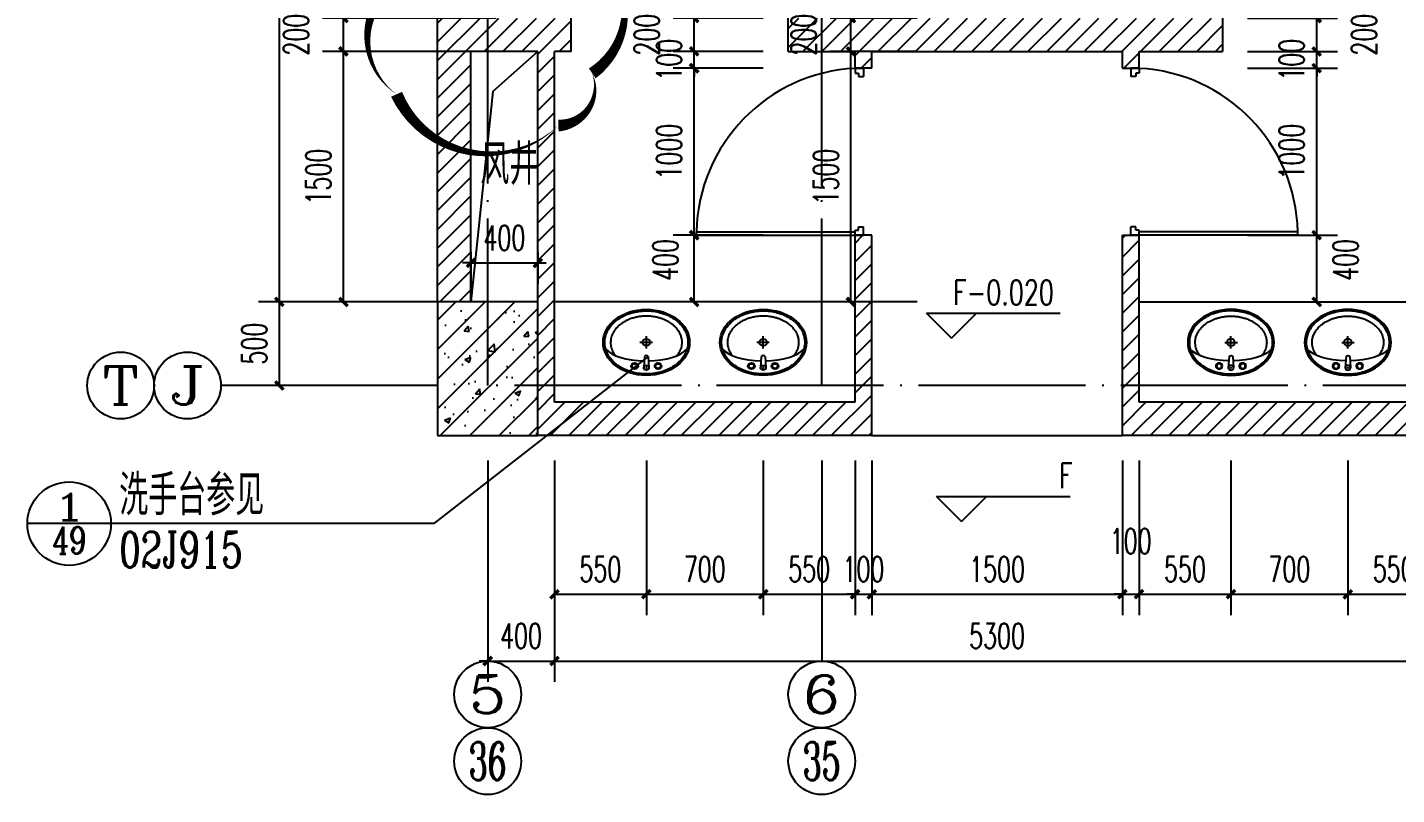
# Model space of a CAD drawing. Extents: x 307762 to 522490, y -326758 to -245675.
# Drawn here: x 392743 to 400941, y -307855 to -303261 of the extents above; entities that cross this region are included whole.
import ezdxf
from ezdxf.enums import TextEntityAlignment as Align

# ---------------------------------------------------------------- set-up
doc = ezdxf.new("R2010")
doc.units = 0
doc.header["$LTSCALE"] = 1000
doc.header["$MEASUREMENT"] = 0
doc.linetypes.add('DOTE', pattern=[2.42, 2, -0.2, 0.02, -0.2])
doc.layers.get('0').update_dxf_attribs({"linetype": 'CONTINUOUS'})
doc.layers.get('Defpoints').update_dxf_attribs({"color": 6, "linetype": 'CONTINUOUS'})
for name, color, linetype in [('A-卫生间', 173, 'CONTINUOUS'), ('A-墙线', 2, 'CONTINUOUS'), ('A-门', 167, 'CONTINUOUS'), ('AXIS', 3, 'CONTINUOUS'), ('AXIS_TEXT', 7, 'CONTINUOUS'), ('COLUMN', 2, 'CONTINUOUS'), ('DIM_ELEV', 3, 'CONTINUOUS'), ('DIM_IDEN', 3, 'CONTINUOUS'), ('DOTE', 1, 'DOTE'), ('PUB_DIM', 3, 'CONTINUOUS'), ('PUB_HATCH', 250, 'CONTINUOUS'), ('PUB_TEXT', 7, 'CONTINUOUS'), ('洞口线', 207, 'CONTINUOUS')]:
    doc.layers.add(name, color=color, linetype=linetype)
doc.styles.add('_TCH_AXIS', font='COMPLEX', dxfattribs={"bigfont": 'GBCBIG'})
doc.styles.add('_TCH_DIM', font='SIMPLEX', dxfattribs={"bigfont": 'GBCBIG'})
doc.styles.add('_TCH_LABEL', font='COMPLEX', dxfattribs={"bigfont": 'GBCBIG'})
doc.styles.add('COMPLEX', font='COMPLEX')
doc.styles.add('DIM_FONT', font='SIMPLEX.shx', dxfattribs={"width": 0.65})
doc.dimstyles.new('DIMN50', dxfattribs={"dimscale": 0.5, "dimtxt": 300, "dimasz": 100, "dimexe": 250, "dimexo": 300, "dimgap": 150, "dimtad": 1, "dimdec": 0, "dimzin": 0, "dimdsep": 46, "dimtxsty": 'DIM_FONT', "dimblk": 'ARCHTICK', "dimcen": 0.09, "dimclrt": 7, "dimazin": 2, "dimtfac": 1, "dimtdec": 0, "dimtix": 1, "dimtmove": 2, "dimatfit": 3, "dimfxl": 0, "dimtolj": 1, "dimtzin": 0, "dimarcsym": 0})

# ---------------------------------------------------------------- blocks, each defined once
blk = doc.blocks.new('手盆')
at = {"layer": 'A-卫生间'}
for p, q in [((113.4, 11.8), (46, 15.8)), ((160.3, 0), (235.3, 0)), ((197.8, -36.7), (197.8, 38.4)), ((113.4, -10.8), (46, -15.8))]:
    blk.add_line(p, q, dxfattribs=at)
for centre, major_axis, ratio, start_param, end_param in [((197.8, 0), (0, 259), 0.763797, 3.141593, 9.424778), ((194, 0), (0, 259), 0.413212, 0.351725, 1.519021), ((106.1, 0.5), (0, 13.9), 0.9, 3.760941, 5.663837), ((194, 0), (0, 259), 0.413212, 1.620217, 2.789865)]:
    blk.add_ellipse(centre, major_axis=major_axis, ratio=ratio, start_param=start_param, end_param=end_param, dxfattribs=at)
for centre, major_axis in [((56.4, 70.6), (0, 20.6)), ((56.4, 70.6), (0, 15.6)), ((46, 0), (0, 15.8)), ((197.8, 0), (0, 23.4)), ((56.4, -70.6), (0, 20.6)), ((56.4, -70.6), (0, 15.6))]:
    blk.add_ellipse(centre, major_axis=major_axis, ratio=0.9, dxfattribs=at)
for points, knots in [([(197.8, -249), (204.4, -249), (211, -248.5), (228.3, -246.1), (239, -243.4), (259.8, -235.6), (270, -230.5), (289.6, -218.1), (299, -210.7), (316.7, -194), (325, -184.6), (340.3, -164), (347.3, -152.8), (359.7, -129), (365.1, -116.4), (374.2, -90.1), (377.9, -76.4), (383.4, -48.4), (385.2, -34.1), (386.9, -5.2), (386.8, 9.3), (384.7, 38.2), (382.7, 52.5), (376.9, 80.3), (373, 93.9), (363.6, 120.1), (358, 132.6), (345.3, 156.1), (338.2, 167.1), (322.7, 187.3), (314.2, 196.5), (296.3, 212.9), (286.8, 220), (267.1, 232.1), (256.9, 236.9), (235.9, 244.3), (225.2, 246.8), (203.6, 249.3), (192.8, 249.3), (171.2, 246.9), (160.5, 244.5), (139.5, 237.3), (129.3, 232.4), (109.5, 220.5), (100, 213.4), (82.1, 197.2), (73.6, 188), (58, 167.9), (50.8, 156.9), (38.1, 133.4), (32.4, 121), (22.9, 94.9), (19, 81.3), (13.1, 53.5), (11, 39.2), (8.8, 10.4), (8.7, -4.1), (10.3, -33), (12.1, -47.3), (17.5, -75.4), (21.2, -89.1), (30.2, -115.5), (35.6, -128.1), (47.9, -152), (54.8, -163.2), (70.1, -183.9), (78.4, -193.3), (96, -210.2), (105.4, -217.6), (124.9, -230.1), (135.1, -235.3), (155.9, -243.2), (166.6, -246), (184.1, -248.5), (191, -249), (197.8, -249)], [0, 0, 0, 0, 0.105369, 0.105369, 0.278747, 0.278747, 0.452125, 0.452125, 0.625504, 0.625504, 0.798882, 0.798882, 0.97226, 0.97226, 1.145639, 1.145639, 1.319017, 1.319017, 1.492395, 1.492395, 1.665774, 1.665774, 1.839152, 1.839152, 2.01253, 2.01253, 2.185909, 2.185909, 2.359287, 2.359287, 2.532665, 2.532665, 2.706044, 2.706044, 2.879422, 2.879422, 3.0528, 3.0528, 3.226179, 3.226179, 3.399557, 3.399557, 3.572935, 3.572935, 3.746313, 3.746313, 3.919692, 3.919692, 4.09307, 4.09307, 4.266448, 4.266448, 4.439827, 4.439827, 4.613205, 4.613205, 4.786583, 4.786583, 4.959962, 4.959962, 5.13334, 5.13334, 5.306718, 5.306718, 5.480097, 5.480097, 5.653475, 5.653475, 5.826853, 5.826853, 6.000232, 6.000232, 6.17361, 6.17361, 6.283185, 6.283185, 6.283185, 6.283185]), ([(119.2, -185.1), (121, -186.6), (122.8, -187.9), (129.9, -193), (135.3, -196.4), (146.3, -202.3), (151.9, -204.8), (163.2, -208.9), (168.9, -210.5), (180.3, -212.8), (185.8, -213.5), (193.6, -213.9), (195.7, -214), (197.8, -214), (203.7, -214), (209.5, -213.6), (222.3, -211.6), (229.3, -209.9), (240.8, -205.9), (245.3, -204), (254.2, -199.8), (258.6, -197.3), (268.8, -191), (274.5, -186.9), (285.6, -177.6), (290.9, -172.5), (300.1, -162.5), (304.1, -157.7), (313.6, -145), (318.9, -136.7), (326.6, -122.8), (329.2, -117.5), (334.1, -106.7), (336.4, -101.1), (340.8, -89.4), (342.8, -83.2), (346.4, -70.6), (347.9, -64.2), (351.1, -49), (352.5, -40.1), (354.4, -22.2), (355, -13.2), (355.2, 4.9), (355, 14), (353.5, 32), (352.4, 40.9), (349.4, 57.8), (347.6, 65.8), (343.4, 81.5), (340.9, 89.1), (335.4, 103.9), (332.3, 111.1), (325.5, 125), (321.8, 131.6), (313.9, 144.3), (309.7, 150.3), (300.9, 161.6), (296.2, 166.9), (286.5, 176.7), (281.4, 181.2), (271.8, 188.8), (267.3, 191.9), (256.4, 198.7), (249.8, 202.1), (238.1, 206.9), (233, 208.7), (222.6, 211.4), (217.4, 212.4), (205.2, 214), (198.1, 214.2), (186, 213.5), (180.9, 212.9), (170.9, 210.9), (165.9, 209.6), (151, 204.7), (141.3, 200.1), (127.5, 191.4), (123.3, 188.4), (119.2, 185.1)], [5.740897, 5.740897, 5.740897, 5.740897, 5.780874, 5.780874, 5.896829, 5.896829, 6.012784, 6.012784, 6.128739, 6.128739, 6.240697, 6.240697, 6.283185, 6.283185, 6.283185, 6.399826, 6.399826, 6.5409, 6.5409, 6.634, 6.634, 6.7271, 6.7271, 6.852188, 6.852188, 6.977276, 6.977276, 7.077377, 7.077377, 7.229977, 7.229977, 7.317389, 7.317389, 7.404801, 7.404801, 7.497094, 7.497094, 7.589386, 7.589386, 7.712334, 7.712334, 7.835281, 7.835281, 7.958228, 7.958228, 8.081175, 8.081175, 8.194983, 8.194983, 8.30879, 8.30879, 8.422598, 8.422598, 8.537599, 8.537599, 8.6526, 8.6526, 8.767602, 8.767602, 8.884432, 8.884432, 8.982435, 8.982435, 9.119467, 9.119467, 9.224191, 9.224191, 9.328914, 9.328914, 9.470087, 9.470087, 9.571187, 9.571187, 9.672288, 9.672288, 9.874489, 9.874489, 9.967059, 9.967059, 9.967059, 9.967059])]:
    blk.add_open_spline(points, degree=3, knots=knots, dxfattribs=at)
blk.add_point((46, 0), dxfattribs=at)
blk = doc.blocks.new('_ArchTick')
at = {"color": 0, "linetype": 'ByBlock', "const_width": 0.4}
blk.add_lwpolyline([(-0.5, -0.5), (0.5, 0.5)], dxfattribs=at)
blk = doc.blocks.new('*D50')
at = {"layer": 'Defpoints', "color": 0}
for p in [(394635.2, -303204.9), (395698.8, -303204.9), (395698.8, -303404.9)]:
    blk.add_point(p, dxfattribs=at)
at = {"layer": 'PUB_DIM', "color": 0, "lineweight": -2}
for p, q in [((395548.8, -303204.9), (394510.2, -303204.9)), ((394635.2, -303404.9), (394635.2, -303204.9)), ((395548.8, -303404.9), (394510.2, -303404.9))]:
    blk.add_line(p, q, dxfattribs=at)
at = {"layer": 'PUB_DIM', "color": 0, "lineweight": -2, "xscale": 50, "yscale": 50, "zscale": 50}
for p, rotation in [((394635.2, -303204.9), 90), ((394635.2, -303404.9), 270)]:
    blk.add_blockref('_ArchTick', p, dxfattribs=dict(at, rotation=rotation))
at = {"layer": 'PUB_DIM', "color": 7, "insert": (394351.5, -303304.9), "char_height": 150, "attachment_point": 5, "rotation": 90, "style": 'DIM_FONT'}
blk.add_mtext('\\A1;200', dxfattribs=at)
blk = doc.blocks.new('*D51')
at = {"layer": 'Defpoints', "color": 0}
for p in [(394635.2, -303404.9), (395698.8, -303404.9), (395698.8, -304904.9)]:
    blk.add_point(p, dxfattribs=at)
at = {"layer": 'PUB_DIM', "color": 0, "lineweight": -2}
for p, q in [((395548.8, -303404.9), (394510.2, -303404.9)), ((394635.2, -304904.9), (394635.2, -303404.9)), ((395548.8, -304904.9), (394510.2, -304904.9))]:
    blk.add_line(p, q, dxfattribs=at)
at = {"layer": 'PUB_DIM', "color": 0, "lineweight": -2, "xscale": 50, "yscale": 50, "zscale": 50}
for p, rotation in [((394635.2, -303404.9), 90), ((394635.2, -304904.9), 270)]:
    blk.add_blockref('_ArchTick', p, dxfattribs=dict(at, rotation=rotation))
at = {"layer": 'PUB_DIM', "color": 7, "insert": (394485.2, -304154.9), "char_height": 150, "attachment_point": 5, "rotation": 90, "style": 'DIM_FONT'}
blk.add_mtext('\\A1;1500', dxfattribs=at)
blk = doc.blocks.new('*D54')
at = {"layer": 'Defpoints', "color": 0}
for p in [(395398.8, -304454.9), (395798.8, -304454.9), (395798.8, -304671.2)]:
    blk.add_point(p, dxfattribs=at)
at = {"layer": 'PUB_DIM', "color": 0, "lineweight": -2}
for p, q in [((395398.8, -304604.9), (395398.8, -304796.2)), ((395798.8, -304604.9), (395798.8, -304796.2)), ((395398.8, -304671.2), (395348.8, -304671.2)), ((395398.8, -304671.2), (395798.8, -304671.2)), ((395798.8, -304671.2), (395848.8, -304671.2))]:
    blk.add_line(p, q, dxfattribs=at)
at = {"layer": 'PUB_DIM', "color": 0, "lineweight": -2, "xscale": 50, "yscale": 50, "zscale": 50}
blk.add_blockref('_ArchTick', (395398.8, -304671.2), dxfattribs=at)
at = {"layer": 'PUB_DIM', "color": 0, "lineweight": -2, "xscale": 50, "yscale": 50, "zscale": 50, "rotation": 180}
blk.add_blockref('_ArchTick', (395798.8, -304671.2), dxfattribs=at)
at = {"layer": 'PUB_DIM', "color": 7, "insert": (395598.8, -304521.2), "char_height": 150, "attachment_point": 5, "style": 'DIM_FONT'}
blk.add_mtext('\\A1;400', dxfattribs=at)
blk = doc.blocks.new('*D92')
at = {"layer": 'Defpoints', "color": 0}
for p in [(399898.8, -304504.9), (400462.4, -304504.9), (399898.8, -304904.9)]:
    blk.add_point(p, dxfattribs=at)
at = {"layer": 'PUB_DIM', "color": 0, "lineweight": -2}
for p, q in [((400048.8, -304504.9), (400587.4, -304504.9)), ((400462.4, -304904.9), (400462.4, -304504.9)), ((400048.8, -304904.9), (400587.4, -304904.9))]:
    blk.add_line(p, q, dxfattribs=at)
at = {"layer": 'PUB_DIM', "color": 0, "lineweight": -2, "xscale": 50, "yscale": 50, "zscale": 50}
for p, rotation in [((400462.4, -304504.9), 90), ((400462.4, -304904.9), 270)]:
    blk.add_blockref('_ArchTick', p, dxfattribs=dict(at, rotation=rotation))
at = {"layer": 'PUB_DIM', "color": 7, "insert": (400634.9, -304653.6), "char_height": 150, "attachment_point": 5, "rotation": 90, "style": 'DIM_FONT'}
blk.add_mtext('\\A1;400', dxfattribs=at)
blk = doc.blocks.new('*D93')
at = {"layer": 'Defpoints', "color": 0}
for p in [(399898.8, -303504.9), (400462.4, -303504.9), (399898.8, -304504.9)]:
    blk.add_point(p, dxfattribs=at)
at = {"layer": 'PUB_DIM', "color": 0, "lineweight": -2}
for p, q in [((400048.8, -303504.9), (400587.4, -303504.9)), ((400462.4, -304504.9), (400462.4, -303504.9)), ((400048.8, -304504.9), (400587.4, -304504.9))]:
    blk.add_line(p, q, dxfattribs=at)
at = {"layer": 'PUB_DIM', "color": 0, "lineweight": -2, "xscale": 50, "yscale": 50, "zscale": 50}
for p, rotation in [((400462.4, -303504.9), 90), ((400462.4, -304504.9), 270)]:
    blk.add_blockref('_ArchTick', p, dxfattribs=dict(at, rotation=rotation))
at = {"layer": 'PUB_DIM', "color": 7, "insert": (400312.4, -304004.9), "char_height": 150, "attachment_point": 5, "rotation": 90, "style": 'DIM_FONT'}
blk.add_mtext('\\A1;1000', dxfattribs=at)
blk = doc.blocks.new('*D94')
at = {"layer": 'Defpoints', "color": 0}
for p in [(399898.8, -303404.9), (400462.4, -303404.9), (399898.8, -303504.9)]:
    blk.add_point(p, dxfattribs=at)
at = {"layer": 'PUB_DIM', "color": 0, "lineweight": -2}
for p, q in [((400462.4, -303404.9), (400462.4, -303354.9)), ((400048.8, -303404.9), (400587.4, -303404.9)), ((400462.4, -303504.9), (400462.4, -303404.9)), ((400048.8, -303504.9), (400587.4, -303504.9)), ((400462.4, -303504.9), (400462.4, -303554.9))]:
    blk.add_line(p, q, dxfattribs=at)
at = {"layer": 'PUB_DIM', "color": 0, "lineweight": -2, "xscale": 50, "yscale": 50, "zscale": 50}
for p, rotation in [((400462.4, -303404.9), 270), ((400462.4, -303504.9), 90)]:
    blk.add_blockref('_ArchTick', p, dxfattribs=dict(at, rotation=rotation))
at = {"layer": 'PUB_DIM', "color": 7, "insert": (400312.4, -303454.9), "char_height": 150, "attachment_point": 5, "rotation": 90, "style": 'DIM_FONT'}
blk.add_mtext('\\A1;100', dxfattribs=at)
blk = doc.blocks.new('*D95')
at = {"layer": 'Defpoints', "color": 0}
for p in [(399898.8, -303204.9), (400462.4, -303204.9), (399898.8, -303404.9)]:
    blk.add_point(p, dxfattribs=at)
at = {"layer": 'PUB_DIM', "color": 0, "lineweight": -2}
for p, q in [((400048.8, -303204.9), (400587.4, -303204.9)), ((400462.4, -303404.9), (400462.4, -303204.9)), ((400048.8, -303404.9), (400587.4, -303404.9))]:
    blk.add_line(p, q, dxfattribs=at)
at = {"layer": 'PUB_DIM', "color": 0, "lineweight": -2, "xscale": 50, "yscale": 50, "zscale": 50}
for p, rotation in [((400462.4, -303204.9), 90), ((400462.4, -303404.9), 270)]:
    blk.add_blockref('_ArchTick', p, dxfattribs=dict(at, rotation=rotation))
at = {"layer": 'PUB_DIM', "color": 7, "insert": (400746.2, -303304.9), "char_height": 150, "attachment_point": 5, "rotation": 90, "style": 'DIM_FONT'}
blk.add_mtext('\\A1;200', dxfattribs=at)
blk = doc.blocks.new('*D112')
at = {"layer": 'Defpoints', "color": 0}
for p in [(396735.1, -304504.9), (397298.8, -304504.9), (397298.8, -304904.9)]:
    blk.add_point(p, dxfattribs=at)
at = {"layer": 'PUB_DIM', "color": 0, "lineweight": -2}
for p, q in [((397148.8, -304504.9), (396610.1, -304504.9)), ((396735.1, -304904.9), (396735.1, -304504.9)), ((397148.8, -304904.9), (396610.1, -304904.9))]:
    blk.add_line(p, q, dxfattribs=at)
at = {"layer": 'PUB_DIM', "color": 0, "lineweight": -2, "xscale": 50, "yscale": 50, "zscale": 50}
for p, rotation in [((396735.1, -304504.9), 90), ((396735.1, -304904.9), 270)]:
    blk.add_blockref('_ArchTick', p, dxfattribs=dict(at, rotation=rotation))
at = {"layer": 'PUB_DIM', "color": 7, "insert": (396562.6, -304653.6), "char_height": 150, "attachment_point": 5, "rotation": 90, "style": 'DIM_FONT'}
blk.add_mtext('\\A1;400', dxfattribs=at)
blk = doc.blocks.new('*D113')
at = {"layer": 'Defpoints', "color": 0}
for p in [(396735.1, -303504.9), (397298.8, -303504.9), (397298.8, -304504.9)]:
    blk.add_point(p, dxfattribs=at)
at = {"layer": 'PUB_DIM', "color": 0, "lineweight": -2}
for p, q in [((397148.8, -303504.9), (396610.1, -303504.9)), ((396735.1, -304504.9), (396735.1, -303504.9)), ((397148.8, -304504.9), (396610.1, -304504.9))]:
    blk.add_line(p, q, dxfattribs=at)
at = {"layer": 'PUB_DIM', "color": 0, "lineweight": -2, "xscale": 50, "yscale": 50, "zscale": 50}
for p, rotation in [((396735.1, -303504.9), 90), ((396735.1, -304504.9), 270)]:
    blk.add_blockref('_ArchTick', p, dxfattribs=dict(at, rotation=rotation))
at = {"layer": 'PUB_DIM', "color": 7, "insert": (396585.1, -304004.9), "char_height": 150, "attachment_point": 5, "rotation": 90, "style": 'DIM_FONT'}
blk.add_mtext('\\A1;1000', dxfattribs=at)
blk = doc.blocks.new('*D114')
at = {"layer": 'Defpoints', "color": 0}
for p in [(396735.1, -303404.9), (397298.8, -303404.9), (397298.8, -303504.9)]:
    blk.add_point(p, dxfattribs=at)
at = {"layer": 'PUB_DIM', "color": 0, "lineweight": -2}
for p, q in [((396735.1, -303404.9), (396735.1, -303354.9)), ((397148.8, -303404.9), (396610.1, -303404.9)), ((396735.1, -303504.9), (396735.1, -303404.9)), ((397148.8, -303504.9), (396610.1, -303504.9)), ((396735.1, -303504.9), (396735.1, -303554.9))]:
    blk.add_line(p, q, dxfattribs=at)
at = {"layer": 'PUB_DIM', "color": 0, "lineweight": -2, "xscale": 50, "yscale": 50, "zscale": 50}
for p, rotation in [((396735.1, -303404.9), 270), ((396735.1, -303504.9), 90)]:
    blk.add_blockref('_ArchTick', p, dxfattribs=dict(at, rotation=rotation))
at = {"layer": 'PUB_DIM', "color": 7, "insert": (396585.1, -303454.9), "char_height": 150, "attachment_point": 5, "rotation": 90, "style": 'DIM_FONT'}
blk.add_mtext('\\A1;100', dxfattribs=at)
blk = doc.blocks.new('*D115')
at = {"layer": 'Defpoints', "color": 0}
for p in [(396735.1, -303204.9), (397298.8, -303204.9), (397298.8, -303404.9)]:
    blk.add_point(p, dxfattribs=at)
at = {"layer": 'PUB_DIM', "color": 0, "lineweight": -2}
for p, q in [((397148.8, -303204.9), (396610.1, -303204.9)), ((396735.1, -303404.9), (396735.1, -303204.9)), ((397148.8, -303404.9), (396610.1, -303404.9))]:
    blk.add_line(p, q, dxfattribs=at)
at = {"layer": 'PUB_DIM', "color": 0, "lineweight": -2, "xscale": 50, "yscale": 50, "zscale": 50}
for p, rotation in [((396735.1, -303204.9), 90), ((396735.1, -303404.9), 270)]:
    blk.add_blockref('_ArchTick', p, dxfattribs=dict(at, rotation=rotation))
at = {"layer": 'PUB_DIM', "color": 7, "insert": (396451.4, -303304.9), "char_height": 150, "attachment_point": 5, "rotation": 90, "style": 'DIM_FONT'}
blk.add_mtext('\\A1;200', dxfattribs=at)
blk = doc.blocks.new('*D140')
at = {"layer": 'AXIS', "color": 0, "lineweight": -2}
for p, q in [((398071.1, -303204.9), (397548.9, -303204.9)), ((397673.9, -303404.9), (397673.9, -303204.9)), ((398071.1, -303404.9), (397548.9, -303404.9))]:
    blk.add_line(p, q, dxfattribs=at)
at = {"layer": 'Defpoints', "color": 0}
for p in [(397673.9, -303204.9), (398221.1, -303204.9), (398221.1, -303404.9)]:
    blk.add_point(p, dxfattribs=at)
at = {"layer": 'AXIS', "color": 0, "lineweight": -2, "xscale": 50, "yscale": 50, "zscale": 50}
for p, rotation in [((397673.9, -303204.9), 90), ((397673.9, -303404.9), 270)]:
    blk.add_blockref('_ArchTick', p, dxfattribs=dict(at, rotation=rotation))
at = {"layer": 'AXIS', "color": 7, "insert": (397390.2, -303304.9), "char_height": 150, "attachment_point": 5, "rotation": 90, "style": 'DIM_FONT'}
blk.add_mtext('\\A1;200', dxfattribs=at)
blk = doc.blocks.new('*D141')
at = {"layer": 'AXIS', "color": 0, "lineweight": -2}
for p, q in [((398071.1, -303404.9), (397548.9, -303404.9)), ((397673.9, -304904.9), (397673.9, -303404.9)), ((398071.1, -304904.9), (397548.9, -304904.9))]:
    blk.add_line(p, q, dxfattribs=at)
at = {"layer": 'Defpoints', "color": 0}
for p in [(397673.9, -303404.9), (398221.1, -303404.9), (398221.1, -304904.9)]:
    blk.add_point(p, dxfattribs=at)
at = {"layer": 'AXIS', "color": 0, "lineweight": -2, "xscale": 50, "yscale": 50, "zscale": 50}
for p, rotation in [((397673.9, -303404.9), 90), ((397673.9, -304904.9), 270)]:
    blk.add_blockref('_ArchTick', p, dxfattribs=dict(at, rotation=rotation))
at = {"layer": 'AXIS', "color": 7, "insert": (397523.9, -304154.9), "char_height": 150, "attachment_point": 5, "rotation": 90, "style": 'DIM_FONT'}
blk.add_mtext('\\A1;1500', dxfattribs=at)
blk = doc.blocks.new('*D143')
at = {"layer": 'AXIS', "color": 0, "lineweight": -2}
for p, q in [((395048.8, -297504.9), (394126.5, -297504.9)), ((394251.5, -304904.9), (394251.5, -297504.9)), ((395048.8, -304904.9), (394126.5, -304904.9))]:
    blk.add_line(p, q, dxfattribs=at)
at = {"layer": 'Defpoints', "color": 0}
for p in [(394251.5, -297504.9), (395198.8, -297504.9), (395198.8, -304904.9)]:
    blk.add_point(p, dxfattribs=at)
at = {"layer": 'AXIS', "color": 0, "lineweight": -2, "xscale": 50, "yscale": 50, "zscale": 50}
for p, rotation in [((394251.5, -297504.9), 90), ((394251.5, -304904.9), 270)]:
    blk.add_blockref('_ArchTick', p, dxfattribs=dict(at, rotation=rotation))
at = {"layer": 'AXIS', "color": 7, "insert": (394101.5, -301204.9), "char_height": 150, "attachment_point": 5, "rotation": 90, "style": 'DIM_FONT'}
blk.add_mtext('\\A1;7400', dxfattribs=at)
blk = doc.blocks.new('*D144')
at = {"layer": 'AXIS', "color": 0, "lineweight": -2}
for p, q in [((395048.8, -304904.9), (394126.5, -304904.9)), ((394251.5, -305404.9), (394251.5, -304904.9)), ((395048.8, -305404.9), (394126.5, -305404.9))]:
    blk.add_line(p, q, dxfattribs=at)
at = {"layer": 'Defpoints', "color": 0}
for p in [(394251.5, -304904.9), (395198.8, -304904.9), (395198.8, -305404.9)]:
    blk.add_point(p, dxfattribs=at)
at = {"layer": 'AXIS', "color": 0, "lineweight": -2, "xscale": 50, "yscale": 50, "zscale": 50}
for p, rotation in [((394251.5, -304904.9), 90), ((394251.5, -305404.9), 270)]:
    blk.add_blockref('_ArchTick', p, dxfattribs=dict(at, rotation=rotation))
at = {"layer": 'AXIS', "color": 7, "insert": (394101.5, -305154.9), "char_height": 150, "attachment_point": 5, "rotation": 90, "style": 'DIM_FONT'}
blk.add_mtext('\\A1;500', dxfattribs=at)
blk = doc.blocks.new('*D145')
at = {"layer": 'AXIS', "color": 0, "lineweight": -2}
for p, q in [((395898.8, -305854.9), (395898.8, -306779.9)), ((396448.8, -305854.9), (396448.8, -306779.9)), ((395898.8, -306654.9), (396448.8, -306654.9))]:
    blk.add_line(p, q, dxfattribs=at)
at = {"layer": 'Defpoints', "color": 0}
for p in [(395898.8, -305704.9), (396448.8, -305704.9), (396448.8, -306654.9)]:
    blk.add_point(p, dxfattribs=at)
at = {"layer": 'AXIS', "color": 0, "lineweight": -2, "xscale": 50, "yscale": 50, "zscale": 50, "rotation": 180}
blk.add_blockref('_ArchTick', (395898.8, -306654.9), dxfattribs=at)
at = {"layer": 'AXIS', "color": 0, "lineweight": -2, "xscale": 50, "yscale": 50, "zscale": 50}
blk.add_blockref('_ArchTick', (396448.8, -306654.9), dxfattribs=at)
at = {"layer": 'AXIS', "color": 7, "insert": (396173.8, -306504.9), "char_height": 150, "attachment_point": 5, "style": 'DIM_FONT'}
blk.add_mtext('\\A1;550', dxfattribs=at)
blk = doc.blocks.new('*D146')
at = {"layer": 'AXIS', "color": 0, "lineweight": -2}
for p, q in [((396448.8, -305854.9), (396448.8, -306779.9)), ((397148.4, -305854.9), (397148.4, -306779.9)), ((396448.8, -306654.9), (397148.4, -306654.9))]:
    blk.add_line(p, q, dxfattribs=at)
at = {"layer": 'Defpoints', "color": 0}
for p in [(396448.8, -305704.9), (397148.4, -305704.9), (397148.4, -306654.9)]:
    blk.add_point(p, dxfattribs=at)
at = {"layer": 'AXIS', "color": 0, "lineweight": -2, "xscale": 50, "yscale": 50, "zscale": 50, "rotation": 180}
blk.add_blockref('_ArchTick', (396448.8, -306654.9), dxfattribs=at)
at = {"layer": 'AXIS', "color": 0, "lineweight": -2, "xscale": 50, "yscale": 50, "zscale": 50}
blk.add_blockref('_ArchTick', (397148.4, -306654.9), dxfattribs=at)
at = {"layer": 'AXIS', "color": 7, "insert": (396798.6, -306504.9), "char_height": 150, "attachment_point": 5, "style": 'DIM_FONT'}
blk.add_mtext('\\A1;700', dxfattribs=at)
blk = doc.blocks.new('*D147')
at = {"layer": 'AXIS', "color": 0, "lineweight": -2}
for p, q in [((397148.4, -305854.9), (397148.4, -306779.9)), ((397698.8, -305854.9), (397698.8, -306779.9)), ((397148.4, -306654.9), (397698.8, -306654.9))]:
    blk.add_line(p, q, dxfattribs=at)
at = {"layer": 'Defpoints', "color": 0}
for p in [(397148.4, -305704.9), (397698.8, -305704.9), (397698.8, -306654.9)]:
    blk.add_point(p, dxfattribs=at)
at = {"layer": 'AXIS', "color": 0, "lineweight": -2, "xscale": 50, "yscale": 50, "zscale": 50, "rotation": 180}
blk.add_blockref('_ArchTick', (397148.4, -306654.9), dxfattribs=at)
at = {"layer": 'AXIS', "color": 0, "lineweight": -2, "xscale": 50, "yscale": 50, "zscale": 50}
blk.add_blockref('_ArchTick', (397698.8, -306654.9), dxfattribs=at)
at = {"layer": 'AXIS', "color": 7, "insert": (397423.6, -306504.9), "char_height": 150, "attachment_point": 5, "style": 'DIM_FONT'}
blk.add_mtext('\\A1;550', dxfattribs=at)
blk = doc.blocks.new('*D148')
at = {"layer": 'AXIS', "color": 0, "lineweight": -2}
for p, q in [((397698.8, -305854.9), (397698.8, -306779.9)), ((397798.8, -305854.9), (397798.8, -306779.9)), ((397698.8, -306654.9), (397648.8, -306654.9)), ((397698.8, -306654.9), (397798.8, -306654.9)), ((397798.8, -306654.9), (397848.8, -306654.9))]:
    blk.add_line(p, q, dxfattribs=at)
at = {"layer": 'Defpoints', "color": 0}
for p in [(397698.8, -305704.9), (397798.8, -305704.9), (397798.8, -306654.9)]:
    blk.add_point(p, dxfattribs=at)
at = {"layer": 'AXIS', "color": 0, "lineweight": -2, "xscale": 50, "yscale": 50, "zscale": 50}
blk.add_blockref('_ArchTick', (397698.8, -306654.9), dxfattribs=at)
at = {"layer": 'AXIS', "color": 0, "lineweight": -2, "xscale": 50, "yscale": 50, "zscale": 50, "rotation": 180}
blk.add_blockref('_ArchTick', (397798.8, -306654.9), dxfattribs=at)
at = {"layer": 'AXIS', "color": 7, "insert": (397748.8, -306504.9), "char_height": 150, "attachment_point": 5, "style": 'DIM_FONT'}
blk.add_mtext('\\A1;100', dxfattribs=at)
blk = doc.blocks.new('*D149')
at = {"layer": 'AXIS', "color": 0, "lineweight": -2}
for p, q in [((397798.8, -305854.9), (397798.8, -306779.9)), ((399298.8, -305854.9), (399298.8, -306779.9)), ((397798.8, -306654.9), (399298.8, -306654.9))]:
    blk.add_line(p, q, dxfattribs=at)
at = {"layer": 'Defpoints', "color": 0}
for p in [(397798.8, -305704.9), (399298.8, -305704.9), (399298.8, -306654.9)]:
    blk.add_point(p, dxfattribs=at)
at = {"layer": 'AXIS', "color": 0, "lineweight": -2, "xscale": 50, "yscale": 50, "zscale": 50, "rotation": 180}
blk.add_blockref('_ArchTick', (397798.8, -306654.9), dxfattribs=at)
at = {"layer": 'AXIS', "color": 0, "lineweight": -2, "xscale": 50, "yscale": 50, "zscale": 50}
blk.add_blockref('_ArchTick', (399298.8, -306654.9), dxfattribs=at)
at = {"layer": 'AXIS', "color": 7, "insert": (398548.8, -306504.9), "char_height": 150, "attachment_point": 5, "style": 'DIM_FONT'}
blk.add_mtext('\\A1;1500', dxfattribs=at)
blk = doc.blocks.new('*D150')
at = {"layer": 'AXIS', "color": 0, "lineweight": -2}
for p, q in [((399298.8, -305854.9), (399298.8, -306779.9)), ((399398.8, -305854.9), (399398.8, -306779.9)), ((399298.8, -306654.9), (399248.8, -306654.9)), ((399298.8, -306654.9), (399398.8, -306654.9)), ((399398.8, -306654.9), (399448.8, -306654.9))]:
    blk.add_line(p, q, dxfattribs=at)
at = {"layer": 'Defpoints', "color": 0}
for p in [(399298.8, -305704.9), (399398.8, -305704.9), (399398.8, -306654.9)]:
    blk.add_point(p, dxfattribs=at)
at = {"layer": 'AXIS', "color": 0, "lineweight": -2, "xscale": 50, "yscale": 50, "zscale": 50}
blk.add_blockref('_ArchTick', (399298.8, -306654.9), dxfattribs=at)
at = {"layer": 'AXIS', "color": 0, "lineweight": -2, "xscale": 50, "yscale": 50, "zscale": 50, "rotation": 180}
blk.add_blockref('_ArchTick', (399398.8, -306654.9), dxfattribs=at)
at = {"layer": 'AXIS', "color": 7, "insert": (399348.8, -306337.2), "char_height": 150, "attachment_point": 5, "style": 'DIM_FONT'}
blk.add_mtext('\\A1;100', dxfattribs=at)
blk = doc.blocks.new('*D151')
at = {"layer": 'AXIS', "color": 0, "lineweight": -2}
for p, q in [((399398.8, -305854.9), (399398.8, -306779.9)), ((399948.8, -305854.9), (399948.8, -306779.9)), ((399398.8, -306654.9), (399948.8, -306654.9))]:
    blk.add_line(p, q, dxfattribs=at)
at = {"layer": 'Defpoints', "color": 0}
for p in [(399398.8, -305704.9), (399948.8, -305704.9), (399948.8, -306654.9)]:
    blk.add_point(p, dxfattribs=at)
at = {"layer": 'AXIS', "color": 0, "lineweight": -2, "xscale": 50, "yscale": 50, "zscale": 50, "rotation": 180}
blk.add_blockref('_ArchTick', (399398.8, -306654.9), dxfattribs=at)
at = {"layer": 'AXIS', "color": 0, "lineweight": -2, "xscale": 50, "yscale": 50, "zscale": 50}
blk.add_blockref('_ArchTick', (399948.8, -306654.9), dxfattribs=at)
at = {"layer": 'AXIS', "color": 7, "insert": (399673.8, -306504.9), "char_height": 150, "attachment_point": 5, "style": 'DIM_FONT'}
blk.add_mtext('\\A1;550', dxfattribs=at)
blk = doc.blocks.new('*D152')
at = {"layer": 'AXIS', "color": 0, "lineweight": -2}
for p, q in [((399948.8, -305854.9), (399948.8, -306779.9)), ((400648.8, -305854.9), (400648.8, -306779.9)), ((399948.8, -306654.9), (400648.8, -306654.9))]:
    blk.add_line(p, q, dxfattribs=at)
at = {"layer": 'Defpoints', "color": 0}
for p in [(399948.8, -305704.9), (400648.8, -305704.9), (400648.8, -306654.9)]:
    blk.add_point(p, dxfattribs=at)
at = {"layer": 'AXIS', "color": 0, "lineweight": -2, "xscale": 50, "yscale": 50, "zscale": 50, "rotation": 180}
blk.add_blockref('_ArchTick', (399948.8, -306654.9), dxfattribs=at)
at = {"layer": 'AXIS', "color": 0, "lineweight": -2, "xscale": 50, "yscale": 50, "zscale": 50}
blk.add_blockref('_ArchTick', (400648.8, -306654.9), dxfattribs=at)
at = {"layer": 'AXIS', "color": 7, "insert": (400298.8, -306504.9), "char_height": 150, "attachment_point": 5, "style": 'DIM_FONT'}
blk.add_mtext('\\A1;700', dxfattribs=at)
blk = doc.blocks.new('*D153')
at = {"layer": 'AXIS', "color": 0, "lineweight": -2}
for p, q in [((400648.8, -305854.9), (400648.8, -306779.9)), ((401198.8, -305854.9), (401198.8, -306779.9)), ((400648.8, -306654.9), (401198.8, -306654.9))]:
    blk.add_line(p, q, dxfattribs=at)
at = {"layer": 'Defpoints', "color": 0}
for p in [(400648.8, -305704.9), (401198.8, -305704.9), (401198.8, -306654.9)]:
    blk.add_point(p, dxfattribs=at)
at = {"layer": 'AXIS', "color": 0, "lineweight": -2, "xscale": 50, "yscale": 50, "zscale": 50, "rotation": 180}
blk.add_blockref('_ArchTick', (400648.8, -306654.9), dxfattribs=at)
at = {"layer": 'AXIS', "color": 0, "lineweight": -2, "xscale": 50, "yscale": 50, "zscale": 50}
blk.add_blockref('_ArchTick', (401198.8, -306654.9), dxfattribs=at)
at = {"layer": 'AXIS', "color": 7, "insert": (400923.8, -306504.9), "char_height": 150, "attachment_point": 5, "style": 'DIM_FONT'}
blk.add_mtext('\\A1;550', dxfattribs=at)
blk = doc.blocks.new('*D154')
at = {"layer": 'AXIS', "color": 0, "lineweight": -2}
for p, q in [((395498.8, -305854.9), (395498.8, -307179.9)), ((395898.8, -305854.9), (395898.8, -307179.9)), ((395498.8, -307054.9), (395448.8, -307054.9)), ((395498.8, -307054.9), (395898.8, -307054.9)), ((395898.8, -307054.9), (395948.8, -307054.9))]:
    blk.add_line(p, q, dxfattribs=at)
at = {"layer": 'Defpoints', "color": 0}
for p in [(395498.8, -305704.9), (395898.8, -305704.9), (395898.8, -307054.9)]:
    blk.add_point(p, dxfattribs=at)
at = {"layer": 'AXIS', "color": 0, "lineweight": -2, "xscale": 50, "yscale": 50, "zscale": 50}
blk.add_blockref('_ArchTick', (395498.8, -307054.9), dxfattribs=at)
at = {"layer": 'AXIS', "color": 0, "lineweight": -2, "xscale": 50, "yscale": 50, "zscale": 50, "rotation": 180}
blk.add_blockref('_ArchTick', (395898.8, -307054.9), dxfattribs=at)
at = {"layer": 'AXIS', "color": 7, "insert": (395698.8, -306904.9), "char_height": 150, "attachment_point": 5, "style": 'DIM_FONT'}
blk.add_mtext('\\A1;400', dxfattribs=at)
blk = doc.blocks.new('*D155')
at = {"layer": 'AXIS', "color": 0, "lineweight": -2}
for p, q in [((395898.8, -305854.9), (395898.8, -307179.9)), ((401198.8, -305854.9), (401198.8, -307179.9)), ((395898.8, -307054.9), (401198.8, -307054.9))]:
    blk.add_line(p, q, dxfattribs=at)
at = {"layer": 'Defpoints', "color": 0}
for p in [(395898.8, -305704.9), (401198.8, -305704.9), (401198.8, -307054.9)]:
    blk.add_point(p, dxfattribs=at)
at = {"layer": 'AXIS', "color": 0, "lineweight": -2, "xscale": 50, "yscale": 50, "zscale": 50, "rotation": 180}
blk.add_blockref('_ArchTick', (395898.8, -307054.9), dxfattribs=at)
at = {"layer": 'AXIS', "color": 0, "lineweight": -2, "xscale": 50, "yscale": 50, "zscale": 50}
blk.add_blockref('_ArchTick', (401198.8, -307054.9), dxfattribs=at)
at = {"layer": 'AXIS', "color": 7, "insert": (398548.8, -306904.9), "char_height": 150, "attachment_point": 5, "style": 'DIM_FONT'}
blk.add_mtext('\\A1;5300', dxfattribs=at)
blk = doc.blocks.new('_AXISO')
blk.add_circle((0, 0), 0.5)
at = {"layer": 'AXIS_TEXT', "style": 'COMPLEX', "width": 1.041667}
blk.add_attdef('A', text='', height=0.56, dxfattribs=at).set_placement((-0.25, -0.28), (0.25, -0.28), align=Align.FIT)

msp = doc.modelspace()

# ---------------------------------------------------------------- hatches: boundary and pattern name
at = {"layer": 'PUB_HATCH'}
h = msp.add_hatch(dxfattribs=at)
h.set_pattern_fill('ANSI31', color=256, scale=50, style=0)
h.set_pattern_definition([(45, (395198.77, -305704.93), (-56.1266, 56.1266), [])])
h.paths.add_polyline_path([(401398.8, -297904.9), (401198.8, -297904.9), (401198.8, -304904.9), (401898.8, -304904.9), (401898.8, -304804.9), (401998.8, -304804.9), (401998.8, -304761.2), (401893.8, -304723.9), (402103.8, -304686.9), (401998.8, -304648.7), (401998.8, -304604.9), (401398.8, -304604.9)])
h.paths.add_polyline_path([(401198.8, -297304.9), (401598.8, -297304.9), (401598.8, -296809.4), (401455, -296809.4), (401417.8, -296914.4), (401380.7, -296704.4), (401342.5, -296809.4), (401198.8, -296809.4), (401198.8, -297104.9), (400698.8, -297104.9), (400698.8, -297154.9), (400648.8, -297154.9), (400648.8, -297204.9), (400448.8, -297204.9), (400448.8, -297254.9), (400398.8, -297254.9), (400398.8, -297504.9), (401198.8, -297504.9)])
h.paths.add_polyline_path([(398698.8, -297504.9), (399198.8, -297504.9), (399198.8, -297254.9), (399148.8, -297254.9), (399148.8, -297204.9), (398948.8, -297204.9), (398948.8, -297154.9), (398898.8, -297154.9), (398898.8, -297104.9), (398298.8, -297104.9), (398298.8, -297154.9), (398248.8, -297154.9), (398248.8, -297204.9), (398048.8, -297204.9), (398048.8, -297254.9), (397998.8, -297254.9), (397998.8, -297504.9), (398498.8, -297504.9), (398498.8, -303204.9), (397298.8, -303204.9), (397298.8, -303404.9), (397698.8, -303404.9), (397698.8, -303504.9), (397798.8, -303504.9), (397798.8, -303404.9), (399298.8, -303404.9), (399298.8, -303504.9), (399398.8, -303504.9), (399398.8, -303404.9), (399898.8, -303404.9), (399898.8, -303204.9), (398698.8, -303204.9)])
h.paths.add_polyline_path([(401198.8, -305504.9), (399398.8, -305504.9), (399398.8, -304504.9), (399298.8, -304504.9), (399298.8, -305704.9), (401198.8, -305704.9)])
h.paths.add_polyline_path([(397798.8, -304504.9), (397698.8, -304504.9), (397698.8, -305504.9), (395898.8, -305504.9), (395898.8, -303404.9), (395998.8, -303404.9), (395998.8, -303204.9), (395398.8, -303204.9), (395398.8, -297904.9), (395198.8, -297904.9), (395198.8, -304904.9), (395398.8, -304904.9), (395398.8, -303404.9), (395798.8, -303404.9), (395798.8, -305504.9), (395798.8, -305704.9), (397798.8, -305704.9)])
h.paths.add_polyline_path([(396748.8, -297204.9), (396548.8, -297204.9), (396548.8, -297154.9), (396498.8, -297154.9), (396498.8, -297104.9), (395798.8, -297104.9), (395798.8, -297504.9), (396798.8, -297504.9), (396798.8, -297254.9), (396748.8, -297254.9)])
h = msp.add_hatch(dxfattribs=at)
h.set_pattern_fill('钢筋混凝土', color=256, scale=50, style=0)
h.set_pattern_definition([(45, (0, 0), (-88.388348, 88.388348), []), (50, (0, 0), (358.63009, -31.37607), [37.5, -412.5]), (355, (0, 0), (-69.37567, 376.09607), [30, -330]), (100.4514, (29.9, -2.6), (289.2547, 344.71977), [31.8701, -350.57106]), (46.1842, (0, 100), (533.62052, -82.7595), [56.25, -618.75]), (96.6356, (44.47, 93.1), (467.33135, 487.05894), [47.80514, -525.8565]), (351.1842, (0, 100), (467.331, 487.0593), [45, -495]), (21, (50, 75), (298.45353, -201.30945), [37.5, -412.5]), (326, (50, 75), (121.65767, 362.57502), [30, -330]), (71.4514, (74.87, 58.22), (420.11131, 161.26525), [31.8701, -350.57106]), (37.5, (0, 0), (6.079928, 166.446927), [0, -326, 0, -335, 0, -331.25]), (7.5, (0, 0), (131.53477, 197.205856), [0, -191, 0, -318.5, 0, -126.25]), (327.5, (-111.5, 0), (266.911218, -11.277436), [0, -125, 0, -390, 0, -517.5]), (317.5, (-161.5, 0), (291.59308, 50.05249), [0, -162.5, 0, -259, 0, -367.5])])
h.paths.add_polyline_path([(395798.8, -304904.9), (395198.8, -304904.9), (395198.8, -305704.9), (395798.8, -305704.9)])

# ---------------------------------------------------------------- linework, layer by layer
at = {"layer": 'A-卫生间'}
for p, q in [((397698.8, -304904.9), (395898.8, -304904.9)), ((399398.8, -304904.9), (401198.8, -304904.9)), ((397798.8, -305704.9), (399298.8, -305704.9))]:
    msp.add_line(p, q, dxfattribs=at)
at = {"layer": 'A-墙线'}
for p, q in [((395198.8, -304904.9), (395198.8, -297904.9)), ((395998.8, -303404.9), (395998.8, -303204.9)), ((397298.8, -303404.9), (397298.8, -303204.9)), ((399898.8, -303204.9), (399898.8, -303404.9)), ((395398.8, -304904.9), (395398.8, -303404.9)), ((395798.8, -303404.9), (395398.8, -303404.9)), ((395798.8, -305504.9), (395798.8, -303404.9)), ((395998.8, -303404.9), (395898.8, -303404.9)), ((395898.8, -305504.9), (395898.8, -303404.9)), ((397298.8, -303404.9), (397698.8, -303404.9)), ((397698.8, -303504.9), (397698.8, -303404.9)), ((397798.8, -303504.9), (397798.8, -303404.9)), ((397798.8, -303404.9), (399298.8, -303404.9)), ((399298.8, -303504.9), (399298.8, -303404.9)), ((399398.8, -303504.9), (399398.8, -303404.9)), ((399398.8, -303404.9), (399898.8, -303404.9)), ((397798.8, -303504.9), (397698.8, -303504.9)), ((399298.8, -303504.9), (399398.8, -303504.9)), ((397698.8, -305504.9), (397698.8, -304504.9)), ((397798.8, -304504.9), (397698.8, -304504.9)), ((397798.8, -305704.9), (397798.8, -304504.9)), ((399298.8, -305704.9), (399298.8, -304504.9)), ((399298.8, -304504.9), (399398.8, -304504.9)), ((399398.8, -305504.9), (399398.8, -304504.9)), ((397698.8, -305504.9), (395898.8, -305504.9)), ((401198.8, -305504.9), (399398.8, -305504.9)), ((397798.8, -305704.9), (395798.8, -305704.9)), ((401198.8, -305704.9), (399298.8, -305704.9))]:
    msp.add_line(p, q, dxfattribs=at)
at = {"layer": 'A-门'}
for p, q in [((397698.8, -303504.9), (397698.8, -303534.9)), ((397698.8, -303504.9), (397748.8, -303504.9)), ((397698.8, -303534.9), (397718.8, -303534.9)), ((397718.8, -303534.9), (397718.8, -303554.9)), ((397718.8, -303554.9), (397748.8, -303554.9)), ((397748.8, -303504.9), (397748.8, -303554.9)), ((399348.8, -303504.9), (399348.8, -303554.9)), ((399398.8, -303504.9), (399348.8, -303504.9)), ((399378.8, -303554.9), (399348.8, -303554.9)), ((399398.8, -303534.9), (399378.8, -303534.9)), ((399378.8, -303534.9), (399378.8, -303554.9)), ((399398.8, -303504.9), (399398.8, -303534.9)), ((397718.8, -304454.9), (397748.8, -304454.9)), ((397718.8, -304474.9), (397718.8, -304454.9)), ((397748.8, -304504.9), (397748.8, -304454.9)), ((399378.8, -304454.9), (399348.8, -304454.9)), ((399348.8, -304504.9), (399348.8, -304454.9)), ((399378.8, -304474.9), (399378.8, -304454.9)), ((396748.8, -304484.9), (397698.8, -304484.9)), ((396748.8, -304504.9), (396748.8, -304484.9)), ((396748.8, -304504.9), (397748.8, -304504.9)), ((397698.8, -304474.9), (397718.8, -304474.9)), ((397698.8, -304504.9), (397698.8, -304474.9)), ((400348.8, -304504.9), (399348.8, -304504.9)), ((399398.8, -304474.9), (399378.8, -304474.9)), ((399398.8, -304504.9), (399398.8, -304474.9)), ((400348.8, -304484.9), (399398.8, -304484.9)), ((400348.8, -304504.9), (400348.8, -304484.9))]:
    msp.add_line(p, q, dxfattribs=at)
for centre, start, end in [((397748.8, -304504.9), 92.86598, 178.85401), ((399348.8, -304504.9), 1.14599, 87.13402)]:
    msp.add_arc(centre, 1000, start, end, dxfattribs=at)
at = {"layer": 'AXIS'}
for p, q in [((393501.6, -305404.9), (393501.6, -305404.9)), ((395198.8, -305404.9), (393901.6, -305404.9)), ((395498.8, -305854.9), (395498.8, -307054.9)), ((397498.8, -305854.9), (397498.8, -307054.9)), ((395498.8, -307454.9), (395498.8, -307454.9)), ((397498.8, -307454.9), (397498.8, -307454.9))]:
    msp.add_line(p, q, dxfattribs=at)
at = {"layer": 'COLUMN'}
for p, q in [((395798.8, -304904.9), (395198.8, -304904.9)), ((395198.8, -304904.9), (395198.8, -305704.9)), ((395798.8, -305704.9), (395798.8, -304904.9)), ((395198.8, -305704.9), (395798.8, -305704.9))]:
    msp.add_line(p, q, dxfattribs=at)
at = {"layer": 'Defpoints'}
msp.add_lwpolyline([(394953.1, -303661.3, 0, 71.9, -0.520567), (394953.1, -302989.8, 0, 71.9, -0.520567), (395031.2, -302568.2, 0, 71.9, -0.520567), (395046.8, -301834.2, 0, 71.9, -0.520567), (395046.8, -301147, 0, 71.9, -0.520567), (395046.8, -300616.1, 0, 71.9, -0.520567), (395000, -299944.6, 0, 71.9, -0.520567), (395031.2, -299413.6, 0, 71.9, -0.520567), (395156.2, -298851.4, 0, 71.9, -0.520567), (395156.2, -298445.3, 0, 71.9, -0.520567), (395140.6, -298023.7, 0, 71.9, -0.520567), (395515.7, -297633.3, 0, 71.9, -0.520567), (396172, -297805.1, 0, 71.9, -0.520567), (396172, -298351.6, 0, 71.9, -0.520567), (396172, -298742.1, 0, 71.9, -0.520567), (396250.1, -299226.2, 0, 71.9, -0.520567), (396250.1, -299772.8, 0, 71.9, -0.520567), (396250.1, -300475.5, 0, 71.9, -0.520567), (396172, -301193.9, 0, 71.9, -0.520567), (396140.7, -301927.9, 0, 71.9, -0.520567), (396093.9, -302427.6, 0, 71.9, -0.520567), (396125.1, -302786.8, 0, 71.9, -0.520567), (396125.1, -303536.4, 0, 71.9, -0.520567), (395922, -303848.7, 0, 71.9, -0.520567)], format="xyseb", close=True, dxfattribs=at)
at = {"layer": 'DIM_ELEV'}
for p, q in [((398275.9, -305122.6), (398125.9, -304972.6)), ((398125.9, -304972.6), (398925.9, -304972.6)), ((398275.9, -305122.6), (398425.9, -304972.6)), ((398335.4, -306219), (398185.4, -306069)), ((398185.4, -306069), (398985.4, -306069)), ((398335.4, -306219), (398485.4, -306069))]:
    msp.add_line(p, q, dxfattribs=at)
at = {"layer": 'DIM_IDEN'}
for p, q in [((396459.6, -305231.5), (395176.9, -306232.1)), ((393242.9, -306232.1), (392742.9, -306232.1)), ((395176.9, -306232.1), (393242.9, -306232.1))]:
    msp.add_line(p, q, dxfattribs=at)
at = {"layer": 'DIM_IDEN', "const_width": 25}
msp.add_lwpolyline([(396505.7, -305290.7), (396504.2, -305291.9)], dxfattribs=at)
at = {"layer": 'DIM_IDEN'}
msp.add_circle((392992.9, -306232.1), 250, dxfattribs=at)
at = {"layer": 'DOTE', "ltscale": 0.5}
for p, q in [((395498.8, -305404.9), (395498.8, -297404.9)), ((397498.8, -305404.9), (397498.8, -297404.9)), ((401498.8, -305404.9), (395498.8, -305404.9))]:
    msp.add_line(p, q, dxfattribs=at)
at = {"layer": '洞口线'}
msp.add_lwpolyline([(395798.8, -303404.9), (395530.5, -303645), (395398.8, -304904.9)], dxfattribs=at)

# ---------------------------------------------------------------- block references
at = {"rotation": 90}
for p in [(396448.8, -305344.9), (397148.4, -305344.9)]:
    msp.add_blockref('手盆', p, dxfattribs=at)
at = {"xscale": -1, "rotation": 270}
for p in [(399948.8, -305344.9), (400648.8, -305344.9)]:
    msp.add_blockref('手盆', p, dxfattribs=at)
at = {"layer": 'AXIS'}
ref = msp.add_blockref('_AXISO', (393301.6, -305404.9), dxfattribs=dict(at, xscale=400, yscale=400, zscale=400))
ref.add_attrib('A', 'T', dxfattribs={"layer": 'AXIS_TEXT', "height": 226.3, "style": '_TCH_AXIS', "width": 1.4}).set_placement((393188.4, -305518.1), (393414.7, -305518.1), align=Align.FIT)
ref = msp.add_blockref('_AXISO', (393701.6, -305404.9), dxfattribs=dict(at, xscale=400, yscale=400, zscale=400))
ref.add_attrib('A', 'J', dxfattribs={"layer": 'AXIS_TEXT', "height": 226.3, "style": '_TCH_AXIS', "width": 1.909091}).set_placement((393588.4, -305518.1), (393814.7, -305518.1), align=Align.FIT)
ref = msp.add_blockref('_AXISO', (395498.8, -307254.9), dxfattribs=dict(at, xscale=400, yscale=400, zscale=400))
ref.add_attrib('A', '5', dxfattribs={"layer": 'AXIS_TEXT', "height": 226.3, "style": '_TCH_AXIS', "width": 1.5}).set_placement((395385.6, -307368.1), (395611.9, -307368.1), align=Align.FIT)
ref = msp.add_blockref('_AXISO', (397498.8, -307254.9), dxfattribs=dict(at, xscale=400, yscale=400, zscale=400))
ref.add_attrib('A', '6', dxfattribs={"layer": 'AXIS_TEXT', "height": 226.3, "style": '_TCH_AXIS', "width": 1.5}).set_placement((397385.6, -307368.1), (397611.9, -307368.1), align=Align.FIT)
ref = msp.add_blockref('_AXISO', (395498.8, -307654.9), dxfattribs=dict(at, xscale=400, yscale=400, zscale=400))
ref.add_attrib('A', '36', dxfattribs={"layer": 'AXIS_TEXT', "height": 226.27, "style": '_TCH_AXIS', "width": 0.636364}).set_placement((395385.6, -307768.1), (395611.9, -307768.1), align=Align.FIT)
ref = msp.add_blockref('_AXISO', (397498.8, -307654.9), dxfattribs=dict(at, xscale=400, yscale=400, zscale=400))
ref.add_attrib('A', '35', dxfattribs={"layer": 'AXIS_TEXT', "height": 226.27, "style": '_TCH_AXIS', "width": 0.636364}).set_placement((397385.6, -307768.1), (397611.9, -307768.1), align=Align.FIT)

# ---------------------------------------------------------------- texts
at = {"layer": 'PUB_TEXT'}
for s, style, p in [('风井', '_TCH_DIM', (395454.5, -304201.8)), ('洗手台参见', '_TCH_LABEL', (393292.9, -306182.1))]:
    msp.add_text(s, height=241.13, dxfattribs=dict(at, style=style)).set_placement(p)
at = {"layer": 'PUB_TEXT', "width": 0.705882}
for s, height, style, p in [('F-0.020', 148.75, '_TCH_DIM', (398285.9, -304922.6)), ('F', 148.8, '_TCH_DIM', (398920.4, -306019)), ('02J915', 212.5, '_TCH_LABEL', (393292.9, -306494.6))]:
    msp.add_text(s, height=height, dxfattribs=dict(at, style=style)).set_placement(p)
at = {"layer": 'PUB_TEXT', "style": '_TCH_LABEL'}
for s, width, p, p2 in [('1', 2.916667, (392892.3, -306212), (393093.5, -306212)), ('49', 0.75, (392892.3, -306413.2), (393093.5, -306413.2))]:
    msp.add_text(s, height=161, dxfattribs=dict(at, width=width)).set_placement(p, p2, align=Align.FIT)

# ---------------------------------------------------------------- dimensions: what is measured, and where the dimension line sits
at = {"layer": 'AXIS'}
for p1, p2, distance, picture, middle in [((395198.8, -304904.9), (395198.8, -297504.9), 947.2, '*D143', (394101.5, -301204.9)), ((398221.1, -304904.9), (398221.1, -303404.9), 547.2, '*D141', (397523.9, -304154.9)), ((395198.8, -305404.9), (395198.8, -304904.9), 947.2, '*D144', (394101.5, -305154.9)), ((395498.8, -305704.9), (395898.8, -305704.9), -1350, '*D154', (395698.8, -306904.9)), ((395898.8, -305704.9), (396448.8, -305704.9), -950, '*D145', (396173.8, -306504.9)), ((395898.8, -305704.9), (401198.8, -305704.9), -1350, '*D155', (398548.8, -306904.9)), ((396448.8, -305704.9), (397148.4, -305704.9), -950, '*D146', (396798.6, -306504.9)), ((397148.4, -305704.9), (397698.8, -305704.9), -950, '*D147', (397423.6, -306504.9)), ((397698.8, -305704.9), (397798.8, -305704.9), -950, '*D148', (397748.8, -306504.9)), ((397798.8, -305704.9), (399298.8, -305704.9), -950, '*D149', (398548.8, -306504.9)), ((399398.8, -305704.9), (399948.8, -305704.9), -950, '*D151', (399673.8, -306504.9)), ((399948.8, -305704.9), (400648.8, -305704.9), -950, '*D152', (400298.8, -306504.9)), ((400648.8, -305704.9), (401198.8, -305704.9), -950, '*D153', (400923.8, -306504.9))]:
    dim = msp.add_aligned_dim(p1=p1, p2=p2, distance=distance, dimstyle='DIMN50', dxfattribs=at)
    dim.commit()
    dim.dimension.update_dxf_attribs({"geometry": picture, "text_midpoint": middle})
for base, p1, p2, angle, picture, middle in [((397673.9, -303204.9), (398221.1, -303404.9), (398221.1, -303204.9), 90, '*D140', (397390.2, -303304.9)), ((399398.8, -306654.9), (399298.8, -305704.9), (399398.8, -305704.9), 0, '*D150', (399348.8, -306337.2))]:
    dim = msp.add_linear_dim(base=base, p1=p1, p2=p2, angle=angle, dimstyle='DIMN50', dxfattribs=at)
    dim.commit()
    dim.dimension.update_dxf_attribs({"geometry": picture, "text_midpoint": middle, "dimtype": 129})
at = {"layer": 'PUB_DIM'}
for base, p1, p2, picture, middle in [((394635.2, -303204.9), (395698.8, -303404.9), (395698.8, -303204.9), '*D50', (394351.5, -303304.9)), ((396735.1, -303204.9), (397298.8, -303404.9), (397298.8, -303204.9), '*D115', (396451.4, -303304.9)), ((400462.4, -303204.9), (399898.8, -303404.9), (399898.8, -303204.9), '*D95', (400746.2, -303304.9)), ((396735.1, -304504.9), (397298.8, -304904.9), (397298.8, -304504.9), '*D112', (396562.6, -304653.6)), ((400462.4, -304504.9), (399898.8, -304904.9), (399898.8, -304504.9), '*D92', (400634.9, -304653.6))]:
    dim = msp.add_linear_dim(base=base, p1=p1, p2=p2, angle=90, dimstyle='DIMN50', dxfattribs=at)
    dim.commit()
    dim.dimension.update_dxf_attribs({"geometry": picture, "text_midpoint": middle, "dimtype": 129})
for p1, p2, distance, picture, middle in [((397298.8, -303504.9), (397298.8, -303404.9), 563.6, '*D114', (396585.1, -303454.9)), ((399898.8, -303504.9), (399898.8, -303404.9), -563.6, '*D94', (400312.4, -303454.9)), ((395698.8, -304904.9), (395698.8, -303404.9), 1063.5, '*D51', (394485.2, -304154.9)), ((397298.8, -304504.9), (397298.8, -303504.9), 563.6, '*D113', (396585.1, -304004.9)), ((399898.8, -304504.9), (399898.8, -303504.9), -563.6, '*D93', (400312.4, -304004.9)), ((395398.8, -304454.9), (395798.8, -304454.9), -216.3, '*D54', (395598.8, -304521.2))]:
    dim = msp.add_aligned_dim(p1=p1, p2=p2, distance=distance, dimstyle='DIMN50', dxfattribs=at)
    dim.commit()
    dim.dimension.update_dxf_attribs({"geometry": picture, "text_midpoint": middle})

doc.saveas('drawing.dxf')
